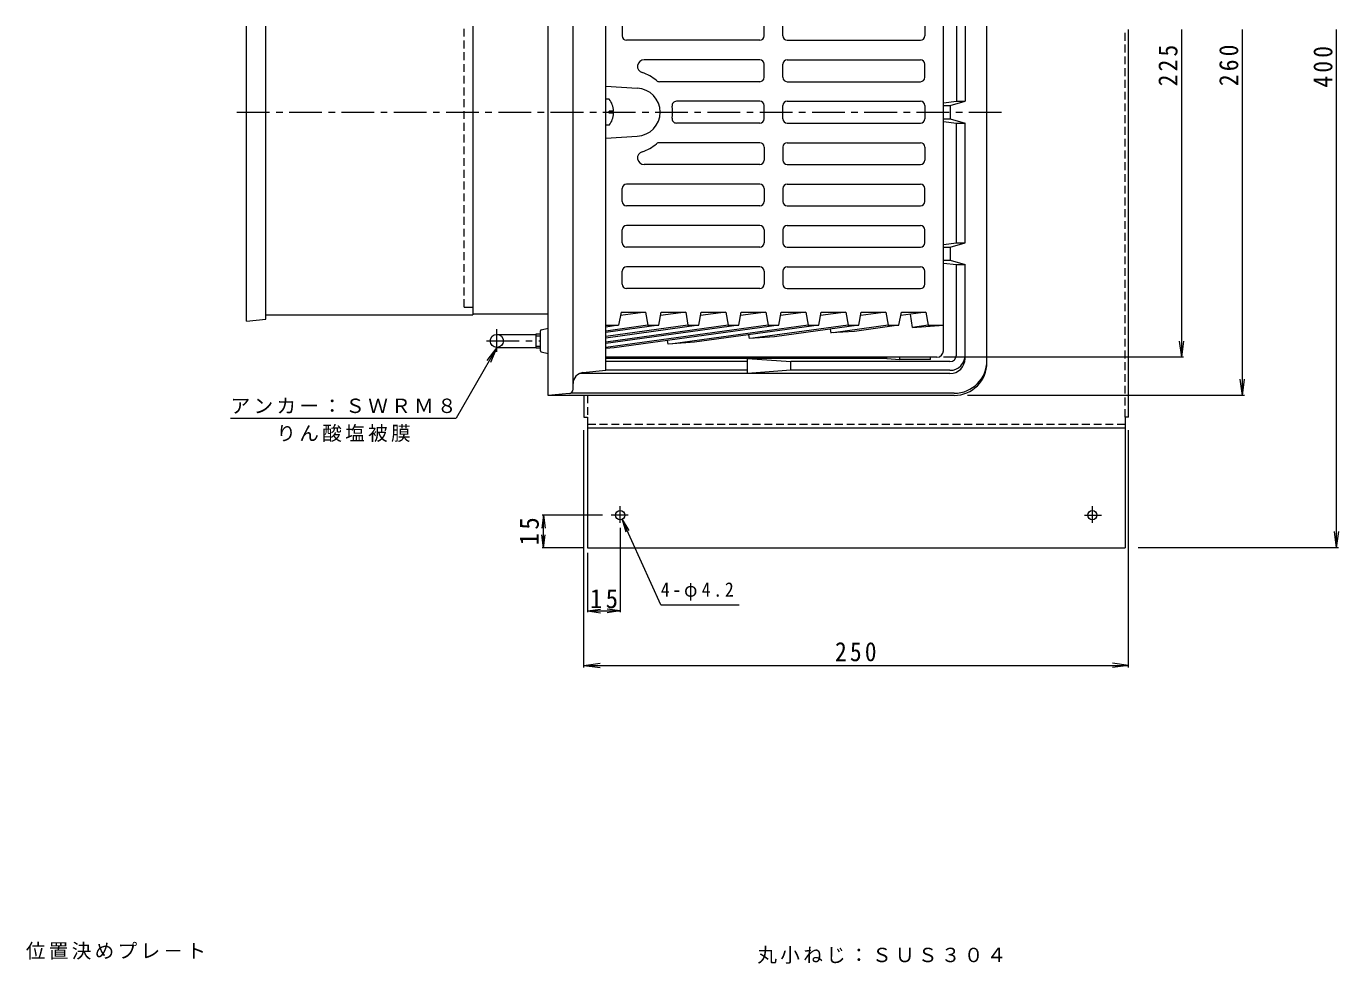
# Model space of a CAD drawing. Units: millimetres, scale not verified. Extents: x -790 to 782, y -582 to 568.
# Drawn here: x -769 to -166, y 37 to 468 of the extents above; entities that cross this region are included whole.
import ezdxf

# ---------------------------------------------------------------- set-up
doc = ezdxf.new("R2010")
doc.units = ezdxf.units.MM
doc.header["$LTSCALE"] = 3
doc.linetypes.add('CHAIN1', pattern=[8, 5, -1, 1, -1])
doc.linetypes.add('DASHED1', pattern=[1.8, 1.2, -0.6])
for name, color, linetype, lineweight in [('3-0', 4, 'Continuous', 9), ('3-2', 6, 'Continuous', 9), ('3-3', 4, 'Continuous', 9), ('3-4', 7, 'Continuous', 9), ('3-5', 7, 'Continuous', 9), ('3-A', 2, 'Continuous', 9), ('3-B', 3, 'Continuous', 9), ('3-F', 7, 'Continuous', 9)]:
    doc.layers.add(name, color=color, linetype=linetype, lineweight=lineweight)
doc.styles.add('ＭＳ ゴシック', font='')
doc.styles.get('ＭＳ ゴシック').set_extended_font_data('MS Gothic')

msp = doc.modelspace()

# ---------------------------------------------------------------- linework, layer by layer
at = {"layer": '3-0', "linetype": 'DASHED1'}
for q in [(-567.739, 467.687), (-563.801, 338.748)]:
    msp.add_line((-567.739, 338.748), q, dxfattribs=at)
at = {"layer": '3-0'}
for p, q in [((-563.801, 467.687), (-563.801, 335.248)), ((-529.239, 298.248), (-529.239, 467.687)), ((-517.739, 301.082), (-517.739, 467.687)), ((-502.739, 309.748), (-502.739, 467.687)), ((-341.739, 467.687), (-341.739, 433.248)), ((-337.739, 467.687), (-337.739, 433.248)), ((-327.739, 313.248), (-327.739, 467.687)), ((-347.739, 432.577), (-341.739, 433.248)), ((-347.739, 431.248), (-344.558, 431.248)), ((-344.558, 431.248), (-337.739, 433.248)), ((-344.558, 431.248), (-344.558, 425.248)), ((-341.739, 433.248), (-337.739, 433.248)), ((-347.739, 425.248), (-344.558, 425.248)), ((-347.739, 423.919), (-341.739, 423.248)), ((-344.558, 425.248), (-337.739, 423.248)), ((-341.739, 423.248), (-337.739, 423.248)), ((-341.739, 368.248), (-341.739, 423.248)), ((-337.739, 368.248), (-337.739, 423.248)), ((-347.739, 367.577), (-341.739, 368.248)), ((-344.558, 366.248), (-337.739, 368.248)), ((-341.739, 368.248), (-337.739, 368.248)), ((-347.739, 366.248), (-344.558, 366.248)), ((-344.558, 366.248), (-344.558, 360.248)), ((-347.739, 360.248), (-344.558, 360.248)), ((-347.739, 358.919), (-341.739, 358.248)), ((-344.558, 360.248), (-337.739, 358.248)), ((-341.739, 358.248), (-337.739, 358.248)), ((-341.739, 316.748), (-341.739, 358.248)), ((-337.739, 315.248), (-337.739, 358.248)), ((-563.801, 335.748), (-529.239, 335.748)), ((-552.739, 326.248), (-534.739, 326.248)), ((-534.739, 326.423), (-532.739, 326.423)), ((-534.739, 320.073), (-534.739, 326.423)), ((-534.739, 325.608), (-532.739, 325.608)), ((-532.739, 318.649), (-532.739, 327.847)), ((-532.347, 328.335), (-529.239, 329.026)), ((-552.739, 320.248), (-534.739, 320.248)), ((-534.739, 320.888), (-532.739, 320.888)), ((-534.739, 320.073), (-532.739, 320.073)), ((-532.347, 318.161), (-529.239, 317.47)), ((-373.698, 315.248), (-502.739, 315.248)), ((-437.615, 313.748), (-502.739, 313.748)), ((-437.615, 315.248), (-417.739, 313.748)), ((-437.615, 308.248), (-437.615, 315.248)), ((-417.739, 309.748), (-417.739, 313.748)), ((-344.739, 313.748), (-417.739, 313.748)), ((-373.698, 315.248), (-373.698, 315.748)), ((-373.698, 315.248), (-367.739, 314.748)), ((-367.739, 314.748), (-367.739, 315.748)), ((-353.656, 314.748), (-367.739, 314.748)), ((-353.656, 314.748), (-353.656, 315.748)), ((-344.739, 308.248), (-514.866, 308.248)), ((-513.236, 308.698), (-502.739, 309.748)), ((-437.615, 309.748), (-502.739, 309.748)), ((-417.739, 309.748), (-437.615, 308.248)), ((-344.739, 309.748), (-417.739, 309.748)), ((-519.566, 299.089), (-529.239, 298.248)), ((-342.739, 298.248), (-529.239, 298.248)), ((-342.739, 299.248), (-518.94, 299.248))]:
    msp.add_line(p, q, dxfattribs=at)
at = {"layer": '3-0', "linetype": 'CHAIN1'}
for p, q in [((-672.036, 428.248), (-321.026, 428.248)), ((-552.739, 318.187), (-552.739, 328.621)), ((-557.495, 323.248), (-532.739, 323.248))]:
    msp.add_line(p, q, dxfattribs=at)
at = {"layer": '3-0'}
msp.add_circle((-552.739, 323.248), 3, dxfattribs=at)
for centre, radius, start, end in [((-532.239, 327.847), 0.5, 102.52997, 180), ((-532.239, 318.649), 0.5, 180, 257.47081), ((-344.739, 316.748), 3, 270, 0), ((-344.739, 316.748), 7, 270, 0), ((-344.739, 315.248), 7, 270, 0), ((-342.739, 314.248), 15, 270, 0), ((-512.739, 303.723), 5, 95.71065, 180), ((-342.739, 313.248), 15, 270, 0.00009), ((-519.739, 301.082), 2, 274.96957, 0)]:
    msp.add_arc(centre, radius, start, end, dxfattribs=at)
at = {"layer": '3-2'}
for p, q in [((-495.254, 467.687), (-495.254, 463.248)), ((-429.982, 463.248), (-429.981, 467.687)), ((-421.496, 463.248), (-421.496, 467.687)), ((-356.224, 467.687), (-356.224, 463.248)), ((-347.739, 318.748), (-347.739, 467.687)), ((-431.981, 461.248), (-493.254, 461.248)), ((-419.496, 461.248), (-358.224, 461.248)), ((-431.981, 452.248), (-485.158, 452.248)), ((-419.496, 452.248), (-358.224, 452.248)), ((-429.982, 444.248), (-429.982, 450.248)), ((-421.496, 444.248), (-421.496, 450.248)), ((-356.224, 444.248), (-356.224, 450.248)), ((-502.739, 440.183), (-488.316, 439.24)), ((-431.981, 442.248), (-478.114, 442.248)), ((-419.496, 442.248), (-358.224, 442.248)), ((-431.981, 433.248), (-470.298, 433.248)), ((-429.982, 425.248), (-429.981, 431.248)), ((-421.496, 425.248), (-421.496, 431.248)), ((-419.496, 433.248), (-358.224, 433.248)), ((-356.224, 431.248), (-356.224, 425.248)), ((-431.981, 423.248), (-470.298, 423.248)), ((-419.496, 423.248), (-358.224, 423.248)), ((-502.739, 416.313), (-488.316, 417.256)), ((-431.981, 414.248), (-478.114, 414.248)), ((-429.982, 412.248), (-429.982, 406.248)), ((-421.496, 412.248), (-421.496, 406.248)), ((-419.496, 414.248), (-358.224, 414.248)), ((-356.224, 412.248), (-356.224, 406.248)), ((-431.981, 404.248), (-485.158, 404.248)), ((-419.496, 404.248), (-358.224, 404.248)), ((-495.254, 387.248), (-495.254, 393.248)), ((-431.981, 395.248), (-493.254, 395.248)), ((-429.982, 393.248), (-429.981, 387.248)), ((-421.496, 393.248), (-421.496, 387.248)), ((-419.496, 395.248), (-358.224, 395.248)), ((-356.224, 387.248), (-356.224, 393.248)), ((-431.981, 385.248), (-493.254, 385.248)), ((-419.496, 385.248), (-358.224, 385.248)), ((-495.254, 368.248), (-495.254, 374.248)), ((-431.981, 376.248), (-493.254, 376.248)), ((-429.982, 374.248), (-429.982, 368.248)), ((-421.496, 374.248), (-421.496, 368.248)), ((-419.496, 376.248), (-358.224, 376.248)), ((-356.224, 368.248), (-356.224, 374.248)), ((-431.981, 366.248), (-493.254, 366.248)), ((-419.496, 366.248), (-358.224, 366.248)), ((-431.981, 357.248), (-493.254, 357.248)), ((-419.496, 357.248), (-358.224, 357.248)), ((-495.254, 349.248), (-495.254, 355.248)), ((-429.981, 355.248), (-429.982, 349.248)), ((-421.496, 355.248), (-421.496, 349.248)), ((-356.224, 349.248), (-356.224, 355.248)), ((-431.981, 347.248), (-493.254, 347.248)), ((-419.496, 347.248), (-358.224, 347.248)), ((-495.743, 336.461), (-496.822, 330.428)), ((-484.429, 336.461), (-496.027, 334.873)), ((-495.743, 336.461), (-484.429, 336.461)), ((-484.429, 336.461), (-483.387, 330.428)), ((-478.437, 330.428), (-477.358, 336.461)), ((-466.044, 336.461), (-477.642, 334.873)), ((-477.358, 336.461), (-466.044, 336.461)), ((-466.044, 336.461), (-465.002, 330.428)), ((-460.052, 330.428), (-458.973, 336.461)), ((-447.659, 336.461), (-459.257, 334.873)), ((-458.973, 336.461), (-447.659, 336.461)), ((-447.659, 336.461), (-446.617, 330.428)), ((-441.667, 330.428), (-440.588, 336.461)), ((-429.274, 336.461), (-440.872, 334.873)), ((-440.588, 336.461), (-429.274, 336.461)), ((-429.274, 336.461), (-428.232, 330.428)), ((-423.282, 330.428), (-422.203, 336.461)), ((-410.89, 336.461), (-422.487, 334.873)), ((-422.203, 336.461), (-410.89, 336.461)), ((-410.89, 336.461), (-409.848, 330.428)), ((-404.898, 330.428), (-403.818, 336.461)), ((-392.505, 336.461), (-404.102, 334.873)), ((-403.818, 336.461), (-392.505, 336.461)), ((-392.505, 336.461), (-391.463, 330.428)), ((-386.513, 330.428), (-385.434, 336.461)), ((-374.12, 336.461), (-385.718, 334.873)), ((-385.434, 336.461), (-374.12, 336.461)), ((-374.12, 336.461), (-373.078, 330.428)), ((-368.128, 330.428), (-367.049, 336.461)), ((-355.735, 336.461), (-367.333, 334.873)), ((-367.049, 336.461), (-355.735, 336.461)), ((-361.856, 329.462), (-362.896, 335.481)), ((-355.735, 336.461), (-354.693, 330.428)), ((-483.387, 330.428), (-502.739, 327.778)), ((-478.437, 330.428), (-502.739, 327.1)), ((-465.002, 330.428), (-502.739, 325.261)), ((-460.052, 330.428), (-502.739, 324.583)), ((-446.617, 330.428), (-502.739, 322.744)), ((-441.667, 330.428), (-502.739, 322.066)), ((-428.232, 330.428), (-502.739, 320.227)), ((-423.282, 330.428), (-498.826, 320.084)), ((-483.387, 330.428), (-478.437, 330.428)), ((-409.848, 330.428), (-471.956, 321.924)), ((-465.002, 330.428), (-460.052, 330.428)), ((-404.898, 330.428), (-462.056, 322.602)), ((-446.617, 330.428), (-441.667, 330.428)), ((-436.702, 324.338), (-436.995, 326.033)), ((-391.463, 330.428), (-435.187, 324.441)), ((-428.232, 330.428), (-423.282, 330.428)), ((-386.513, 330.428), (-425.287, 325.119)), ((-409.848, 330.428), (-404.898, 330.428)), ((-399.279, 326.876), (-399.583, 328.638)), ((-388.517, 327.636), (-399.283, 326.899)), ((-373.078, 330.428), (-398.417, 326.959)), ((-391.463, 330.428), (-386.513, 330.428)), ((-368.128, 330.428), (-388.517, 327.636)), ((-373.078, 330.428), (-368.128, 330.428)), ((-361.856, 329.462), (-347.739, 330.428)), ((-354.693, 330.428), (-361.854, 329.448)), ((-354.693, 330.428), (-347.739, 330.428)), ((-498.826, 320.084), (-502.739, 319.817)), ((-474.125, 321.776), (-474.41, 323.428)), ((-462.056, 322.602), (-474.125, 321.776)), ((-425.287, 325.119), (-436.702, 324.338)), ((-350.739, 315.748), (-502.739, 315.748))]:
    msp.add_line(p, q, dxfattribs=at)
msp.add_lwpolyline([(-502.739, 330.428), (-496.822, 330.428), (-502.739, 329.618)], dxfattribs=at)
for centre, radius, start, end in [((-493.254, 463.248), 2, 180, 270), ((-431.981, 463.248), 2, 270, 0), ((-419.496, 463.248), 2, 180, 270), ((-358.224, 463.248), 2, 270, 0), ((-485.158, 449.248), 3, 90, 252.6582), ((-431.981, 450.248), 2, 0, 90), ((-419.496, 450.248), 2, 90, 180), ((-358.224, 450.248), 2, 0, 90), ((-491.716, 428.248), 19, 49.63225, 72.65842), ((-478.114, 444.248), 2, 229.63232, 270), ((-431.981, 444.248), 2, 270, 0), ((-419.496, 444.248), 2, 180, 270), ((-358.224, 444.248), 2, 270, 0), ((-488.739, 428.248), 11, 272.20425, 87.79575), ((-470.298, 431.248), 2, 90, 188.21356), ((-491.082, 428.248), 19, 351.78685, 8.21315), ((-431.981, 431.248), 2, 0, 89.99899), ((-419.496, 431.248), 2, 90.00101, 180), ((-358.224, 431.248), 2, 0, 90), ((-470.298, 425.248), 2, 171.78644, 270), ((-431.981, 425.248), 2, 270.00101, 0), ((-419.496, 425.248), 2, 180, 269.99899), ((-358.224, 425.248), 2, 270, 0), ((-485.158, 407.248), 3, 107.3418, 270), ((-491.716, 428.248), 19, 287.34158, 310.36775), ((-478.114, 412.248), 2, 90, 130.36768), ((-431.981, 412.248), 2, 0, 90), ((-419.496, 412.248), 2, 90, 180), ((-358.224, 412.248), 2, 0, 90), ((-431.981, 406.248), 2, 270, 0), ((-419.496, 406.248), 2, 180, 270), ((-358.224, 406.248), 2, 270, 0), ((-493.254, 393.248), 2, 90, 180), ((-431.981, 393.248), 2, 0, 90), ((-419.496, 393.248), 2, 90, 180), ((-358.224, 393.248), 2, 0, 90), ((-493.254, 387.248), 2, 180, 270), ((-431.981, 387.248), 2, 270.0005, 0), ((-419.496, 387.248), 2, 180, 269.9995), ((-358.224, 387.248), 2, 270, 0), ((-493.254, 374.248), 2, 90, 180), ((-431.981, 374.248), 2, 0, 89.9995), ((-419.496, 374.248), 2, 90.0005, 180), ((-358.224, 374.248), 2, 0, 90), ((-493.254, 368.248), 2, 180, 270), ((-431.981, 368.248), 2, 270, 0), ((-419.496, 368.248), 2, 180, 270), ((-358.224, 368.248), 2, 270, 0), ((-493.254, 355.248), 2, 90, 180), ((-431.981, 355.248), 2, 0, 90), ((-419.496, 355.248), 2, 90, 180), ((-358.224, 355.248), 2, 0, 90), ((-493.254, 349.248), 2, 180, 270), ((-431.981, 349.248), 2, 270, 0), ((-419.496, 349.248), 2, 180, 270), ((-358.224, 349.248), 2, 270, 0), ((-350.739, 318.748), 3, 270.00034, 359.99966)]:
    msp.add_arc(centre, radius, start, end, dxfattribs=at)
at = {"layer": '3-3'}
for q in [(-658.719, 467.687), (-563.801, 335.248)]:
    msp.add_line((-658.719, 335.248), q, dxfattribs=at)
at = {"layer": '3-4', "color": 6}
for p, q in [((-667.738, 332.248), (-667.738, 467.687)), ((-658.719, 333.248), (-658.719, 467.687)), ((-667.738, 332.248), (-658.719, 333.248))]:
    msp.add_line(p, q, dxfattribs=at)
at = {"layer": '3-4'}
for p, q in [((-238.345, 315.748), (-238.345, 466.248)), ((-210.443, 298.248), (-210.443, 466.248)), ((-167.219, 228.248), (-167.219, 466.248)), ((-238.345, 315.748), (-239.324, 323.184)), ((-238.345, 315.748), (-237.366, 323.184)), ((-237.445, 315.748), (-347.656, 315.748)), ((-210.443, 298.248), (-211.422, 305.684)), ((-210.443, 298.248), (-209.464, 305.684)), ((-209.543, 298.248), (-336.739, 298.248)), ((-512.739, 173.378), (-512.739, 282.248)), ((-262.739, 173.378), (-262.739, 282.248)), ((-495.278, 241.333), (-493.535, 235.592)), ((-167.219, 228.248), (-168.198, 235.684)), ((-167.219, 228.248), (-166.24, 235.684)), ((-166.319, 228.248), (-258.339, 228.248)), ((-477.467, 202.048), (-441.467, 202.048)), ((-512.739, 174.278), (-505.303, 175.257)), ((-262.739, 174.278), (-270.175, 175.257)), ((-512.739, 174.278), (-262.739, 174.278)), ((-512.739, 174.278), (-505.303, 173.299)), ((-262.739, 174.278), (-270.175, 173.299))]:
    msp.add_line(p, q, dxfattribs=at)
msp.add_lwpolyline([(-477.467, 202.048), (-495.278, 241.333), (-492.108, 236.238)], dxfattribs=at)
at = {"layer": '3-5'}
for p, q in [((-552.739, 320.248), (-571.459, 287.824)), ((-552.739, 320.248), (-557.305, 314.298)), ((-552.739, 320.248), (-555.609, 313.319)), ((-674.959, 287.824), (-571.459, 287.824))]:
    msp.add_line(p, q, dxfattribs=at)
at = {"layer": '3-A'}
for p, q in [((-501.139, 434.248), (-502.739, 434.248)), ((-501.139, 427.769), (-501.139, 428.727)), ((-499.15, 428.727), (-501.139, 428.727)), ((-501.139, 422.248), (-502.739, 422.248)), ((-499.15, 427.769), (-501.139, 427.769))]:
    msp.add_line(p, q, dxfattribs=at)
for start, end in [(2.74591, 36.86987), (323.13013, 357.25409)]:
    msp.add_arc((-509.139, 428.248), 10, start, end, dxfattribs=at)
at = {"layer": '3-B', "linetype": 'DASHED1'}
for p, q in [((-264.339, 288.248), (-264.339, 466.248)), ((-511.139, 298.248), (-511.139, 288.248)), ((-264.339, 284.848), (-511.139, 284.848))]:
    msp.add_line(p, q, dxfattribs=at)
at = {"layer": '3-B'}
for p, q in [((-262.739, 288.248), (-262.739, 466.248)), ((-512.739, 298.248), (-512.739, 288.248)), ((-512.739, 288.248), (-511.139, 288.248)), ((-264.339, 283.248), (-511.139, 283.248)), ((-264.339, 288.248), (-264.339, 228.248)), ((-262.739, 288.248), (-264.339, 288.248))]:
    msp.add_line(p, q, dxfattribs=at)
at = {"layer": '3-B', "linetype": 'CHAIN1'}
for p, q in [((-496.139, 239.752), (-496.139, 247.317)), ((-279.339, 239.752), (-279.339, 247.317)), ((-492.444, 243.248), (-500.306, 243.248)), ((-283.034, 243.248), (-275.172, 243.248))]:
    msp.add_line(p, q, dxfattribs=at)
at = {"layer": '3-B'}
msp.add_lwpolyline([(-511.139, 288.248), (-511.139, 228.248), (-264.339, 228.248)], dxfattribs=at)
for centre in [(-496.139, 243.248), (-279.339, 243.248)]:
    msp.add_circle(centre, 2.1, dxfattribs=at)
at = {"layer": '3-F'}
for p, q in [((-531.316, 243.248), (-532.099, 237.3)), ((-504.306, 243.248), (-531.916, 243.248)), ((-531.316, 228.249), (-531.316, 243.248)), ((-531.316, 243.248), (-530.532, 237.3)), ((-496.139, 237.489), (-496.139, 198.678)), ((-531.316, 228.249), (-532.099, 234.197)), ((-531.316, 228.249), (-530.532, 234.197)), ((-513.124, 228.249), (-531.916, 228.249)), ((-511.139, 225.961), (-511.139, 198.678)), ((-511.139, 199.278), (-505.19, 200.061)), ((-511.139, 199.278), (-496.139, 199.278)), ((-511.139, 199.278), (-505.19, 198.495)), ((-496.139, 199.278), (-502.087, 200.061)), ((-496.139, 199.278), (-502.087, 198.495))]:
    msp.add_line(p, q, dxfattribs=at)

# ---------------------------------------------------------------- texts
at = {"layer": '3-4', "color": 2, "char_height": 8.798, "attachment_point": 7, "rotation": 90, "style": 'ＭＳ ゴシック'}
for s, insert in [('\\T1.27;\\W0.9;225', (-240.145, 440.104)), ('\\T1.27;\\W0.9;260', (-212.243, 440.195)), ('\\T1.27;\\W0.9;400', (-169.019, 439.54))]:
    msp.add_mtext(s, dxfattribs=dict(at, insert=insert))
at = {"layer": '3-4', "insert": (-477.467, 204.048), "char_height": 6.598, "attachment_point": 7, "style": 'ＭＳ ゴシック'}
msp.add_mtext('\\T1.32;\\W0.9;4-φ4.2', dxfattribs=at)
at = {"layer": '3-4', "color": 2, "insert": (-397.489, 176.078), "char_height": 8.798, "attachment_point": 7, "style": 'ＭＳ ゴシック'}
msp.add_mtext('\\T1.27;\\W0.9;250', dxfattribs=at)
at = {"layer": '3-5', "char_height": 6.598, "attachment_point": 7, "style": 'ＭＳ ゴシック'}
for s, insert in [('\\T1.17;アンカー：ＳＷＲＭ８', (-674.959, 289.824)), ('\\T1.17;りん酸塩被膜', (-653.959, 276.824)), ('\\T1.17;丸小ねじ：ＳＵＳ３０４', (-433.155, 37.342))]:
    msp.add_mtext(s, dxfattribs=dict(at, insert=insert))
at = {"layer": '3-F', "color": 2, "insert": (-533.368, 229.373), "char_height": 8.798, "attachment_point": 7, "rotation": 90, "style": 'ＭＳ ゴシック'}
msp.add_mtext('\\T1.27;\\W0.95;15', dxfattribs=at)
at = {"layer": '3-F', "color": 2, "insert": (-510.014, 200.426), "char_height": 8.798, "attachment_point": 7, "style": 'ＭＳ ゴシック'}
msp.add_mtext('\\T1.27;\\W0.95;15', dxfattribs=at)
at = {"layer": '3-F', "insert": (-768.962, 39.224), "char_height": 6.598, "attachment_point": 7, "style": 'ＭＳ ゴシック'}
msp.add_mtext('\\T1.17;位置決めプレ－ト', dxfattribs=at)

doc.saveas('drawing.dxf')
